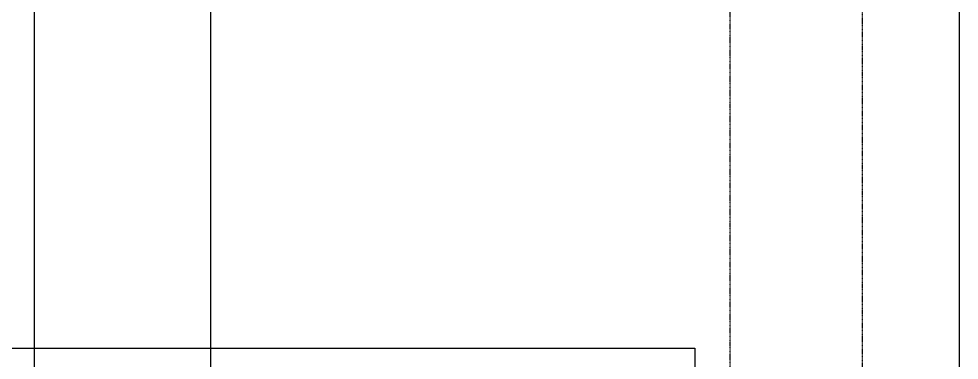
# Model space of a CAD drawing. Extents: x 152195838 to 160350639, y 364657247 to 370318102.
# Drawn here: x 157579413 to 157579947, y 365034500 to 365034694 of the extents above; entities that cross this region are included whole.
import ezdxf

# ---------------------------------------------------------------- set-up
doc = ezdxf.new("R2010")
doc.units = 0
doc.header["$MEASUREMENT"] = 0
doc.linetypes.add('HID', pattern=[2.3, 1.5, -0.8])
doc.layers.add('4A.TEC 벽체 3', color=4, linetype='CONTINUOUS')
doc.layers.add('A-DOOR-DOCKSEAL', color=4, linetype='CONTINUOUS')
doc.layers.add('DEFPOINT', color=135, linetype='CONTINUOUS', plot=False)

# ---------------------------------------------------------------- blocks, each defined once
blk = doc.blocks.new('zw$BB1D')
at = {"layer": '4A.TEC 벽체 3', "linetype": 'Continuous'}
for p, q in [((2712, 326.9999995827675), (2712, 801.9999996721745)), ((2712, 326.9999995827675), (2712, 801.9999996721745)), ((2712, 802.0000000298023), (2762, 802))]:
    blk.add_line(p, q, dxfattribs=at)
at = {"layer": 'A-DOOR-DOCKSEAL', "linetype": 'HID', "ltscale": 0.1}
blk.add_lwpolyline([(216.6000000238419, 897.0008111894131), (2807.399999976158, 897.0008111596107), (2807.399999976158, 822.0008111596107), (216.6000000238419, 822.0008111894131)], close=True, dxfattribs=at)
blk = doc.blocks.new('aq9q7q')
at = {"layer": '4A.TEC 벽체 3'}
blk.add_blockref('zw$BB1D', (1972188.773665777, 826410.8338572367), dxfattribs=at)
blk = doc.blocks.new('A$C111325cc')
at = {"layer": 'DEFPOINT'}
blk.add_line((136276.2632995844, 243999.9978490472), (136276.2632995844, -0.002151131629943848), dxfattribs=at)

msp = doc.modelspace()

# ---------------------------------------------------------------- linework, layer by layer
at = {"layer": '4A.TEC 벽체 3'}
for points in [[(157579422.004577, 365070431.8958187), (157579422.004577, 364983031.8958186)], [(157579522.004577, 365070131.8958187), (157579522.004577, 364983031.8958186)]]:
    msp.add_lwpolyline(points, dxfattribs=at)

# ---------------------------------------------------------------- block references
at = {"layer": '4A.TEC 벽체 3', "linetype": 'ByBlock', "ltscale": 0.1, "rotation": 270}
msp.add_blockref('aq9q7q', (156752584.1707197, 367009407.6694844), dxfattribs=at)
at = {"layer": 'DEFPOINT'}
msp.add_blockref('A$C111325cc', (157443670.7412774, 364896968.7327564), dxfattribs=at)

doc.saveas('drawing.dxf')
